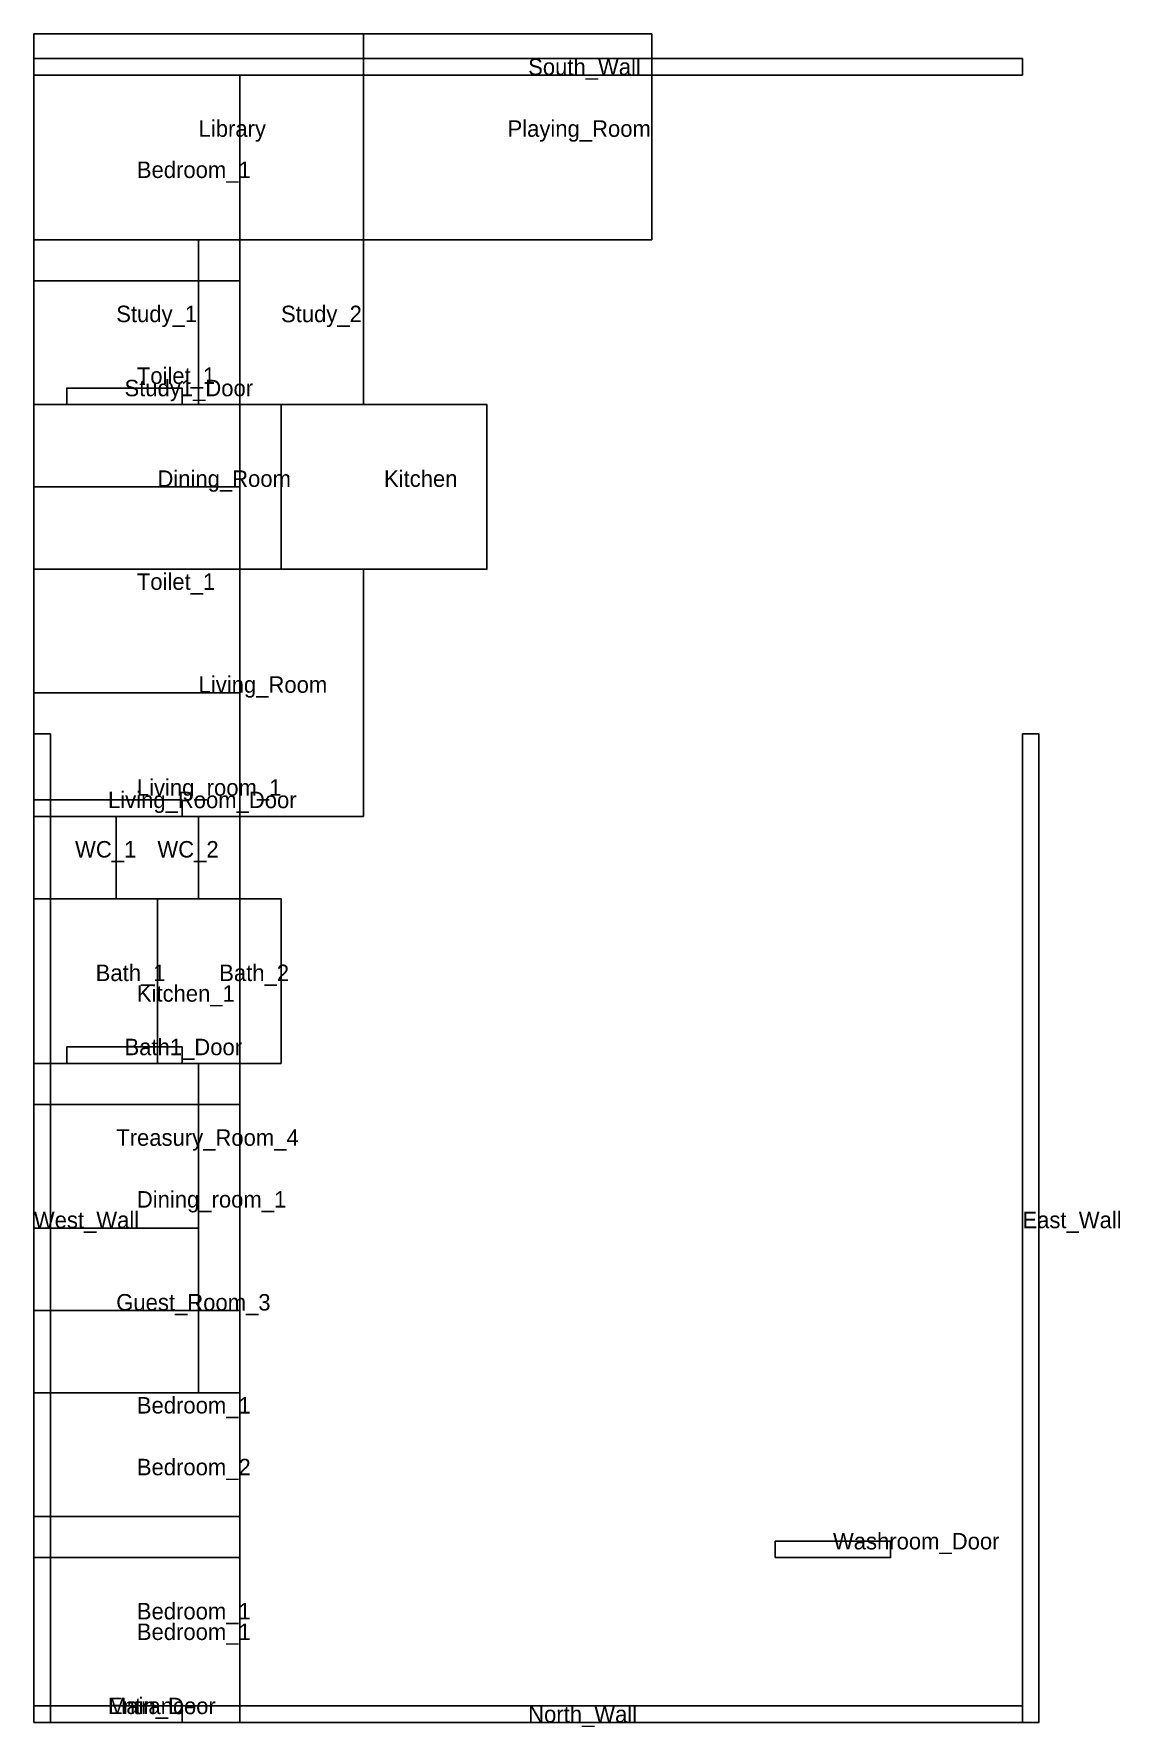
# Model space of a CAD drawing. Header units: metres. Extents: x 0 to 659, y -3 to 1025.
import ezdxf

# ---------------------------------------------------------------- set-up
doc = ezdxf.new("R2010")
doc.units = ezdxf.units.M

msp = doc.modelspace()

# ---------------------------------------------------------------- linework, layer by layer
at = {"color": 7}
for p, q in [((0, 1000), (600, 1000)), ((0, 0), (0, 600)), ((0, 0), (0, 600)), ((600, 0), (600, 600)), ((600, 0), (600, 600)), ((0, 0), (600, 0))]:
    msp.add_line(p, q, dxfattribs=at)
at = {"color": 1}
msp.add_lwpolyline([(0, 900), (200, 900), (200, 1025), (0, 1025)], close=True, dxfattribs=at)
at = {"color": 182}
msp.add_lwpolyline([(200, 900), (375, 900), (375, 1025), (200, 1025)], close=True, dxfattribs=at)
at = {"color": 7}
for points in [[(0, 1000), (600, 1000), (600, 1010), (0, 1010)], [(20, 800), (90, 800), (90, 810), (20, 810)], [(0, 0), (10, 0), (10, 600), (0, 600)], [(0, 0), (10, 0), (10, 600), (0, 600)], [(600, 0), (610, 0), (610, 600), (600, 600)], [(600, 0), (610, 0), (610, 600), (600, 600)], [(0, 0), (600, 0), (600, 10), (0, 10)]]:
    msp.add_lwpolyline(points, close=True, dxfattribs=at)
at = {"color": 3}
for points in [[(0, 875), (125, 875), (125, 1000), (0, 1000)], [(0, 125), (125, 125), (125, 250), (0, 250)], [(0, 0), (125, 0), (125, 125), (0, 125)], [(0, 0), (125, 0), (125, 100), (0, 100)]]:
    msp.add_lwpolyline(points, close=True, dxfattribs=at)
at = {"color": 33}
for points in [[(0, 800), (100, 800), (100, 900), (0, 900)], [(0, 550), (90, 550), (90, 560), (0, 560)], [(0, 0), (90, 0), (90, 10), (0, 10)], [(0, 0), (90, 0), (90, 10), (0, 10)]]:
    msp.add_lwpolyline(points, close=True, dxfattribs=at)
at = {"color": 141}
for points in [[(100, 800), (200, 800), (200, 900), (100, 900)], [(20, 400), (90, 400), (90, 410), (20, 410)], [(450, 100), (520, 100), (520, 110), (450, 110)]]:
    msp.add_lwpolyline(points, close=True, dxfattribs=at)
at = {"color": 6}
for points in [[(0, 750), (125, 750), (125, 875), (0, 875)], [(0, 625), (125, 625), (125, 750), (0, 750)], [(0, 400), (75, 400), (75, 500), (0, 500)]]:
    msp.add_lwpolyline(points, close=True, dxfattribs=at)
at = {"color": 30}
for points in [[(0, 700), (150, 700), (150, 800), (0, 800)], [(0, 250), (125, 250), (125, 375), (0, 375)]]:
    msp.add_lwpolyline(points, close=True, dxfattribs=at)
at = {"color": 2}
for points in [[(150, 700), (275, 700), (275, 800), (150, 800)], [(0, 375), (125, 375), (125, 500), (0, 500)]]:
    msp.add_lwpolyline(points, close=True, dxfattribs=at)
at = {"color": 4}
for points in [[(0, 550), (200, 550), (200, 700), (0, 700)], [(0, 500), (125, 500), (125, 625), (0, 625)], [(50, 500), (100, 500), (100, 550), (50, 550)]]:
    msp.add_lwpolyline(points, close=True, dxfattribs=at)
at = {"color": 5}
msp.add_lwpolyline([(0, 500), (50, 500), (50, 550), (0, 550)], close=True, dxfattribs=at)
at = {"color": 31}
msp.add_lwpolyline([(75, 400), (150, 400), (150, 500), (75, 500)], close=True, dxfattribs=at)
at = {"color": 12}
msp.add_lwpolyline([(0, 300), (100, 300), (100, 400), (0, 400)], close=True, dxfattribs=at)
at = {"color": 50}
msp.add_lwpolyline([(0, 200), (100, 200), (100, 300), (0, 300)], close=True, dxfattribs=at)
at = {"color": 102}
msp.add_lwpolyline([(0, 100), (125, 100), (125, 200), (0, 200)], close=True, dxfattribs=at)
at = {"color": 8}
msp.add_lwpolyline([(0, 0), (90, 0), (90, 10), (0, 10)], close=True, dxfattribs=at)

# ---------------------------------------------------------------- texts
at = {"color": 1}
for s, p in [('South_Wall', (300, 1000)), ('Library', (100, 962.5)), ('Playing_Room', (287.5, 962.5)), ('Bedroom_1', (62.5, 937.5)), ('Study_1', (50, 850)), ('Study_2', (150, 850)), ('Toilet_1', (62.5, 812.5)), ('Study1_Door', (55, 805)), ('Dining_Room', (75, 750)), ('Kitchen', (212.5, 750)), ('Toilet_1', (62.5, 687.5)), ('Living_Room', (100, 625)), ('Living_Room_Door', (45, 555)), ('Living_room_1', (62.5, 562.5)), ('WC_1', (25, 525)), ('WC_2', (75, 525)), ('Bath_1', (37.5, 450)), ('Bath_2', (112.5, 450)), ('Kitchen_1', (62.5, 437.5)), ('Bath1_Door', (55, 405)), ('Treasury_Room_4', (50, 350)), ('Dining_room_1', (62.5, 312.5)), ('West_Wall', (0, 300)), ('West_Wall', (0, 300)), ('East_Wall', (600, 300)), ('East_Wall', (600, 300)), ('Guest_Room_3', (50, 250)), ('Bedroom_1', (62.5, 187.5)), ('Bedroom_2', (62.5, 150)), ('Washroom_Door', (485, 105)), ('Bedroom_1', (62.5, 62.5)), ('Bedroom_1', (62.5, 50)), ('Main_Door', (45, 5)), ('Main_Door', (45, 5)), ('Entrance', (45, 5)), ('North_Wall', (300, 0))]:
    msp.add_text(s, height=10, dxfattribs=at).set_placement(p)

doc.saveas('drawing.dxf')
